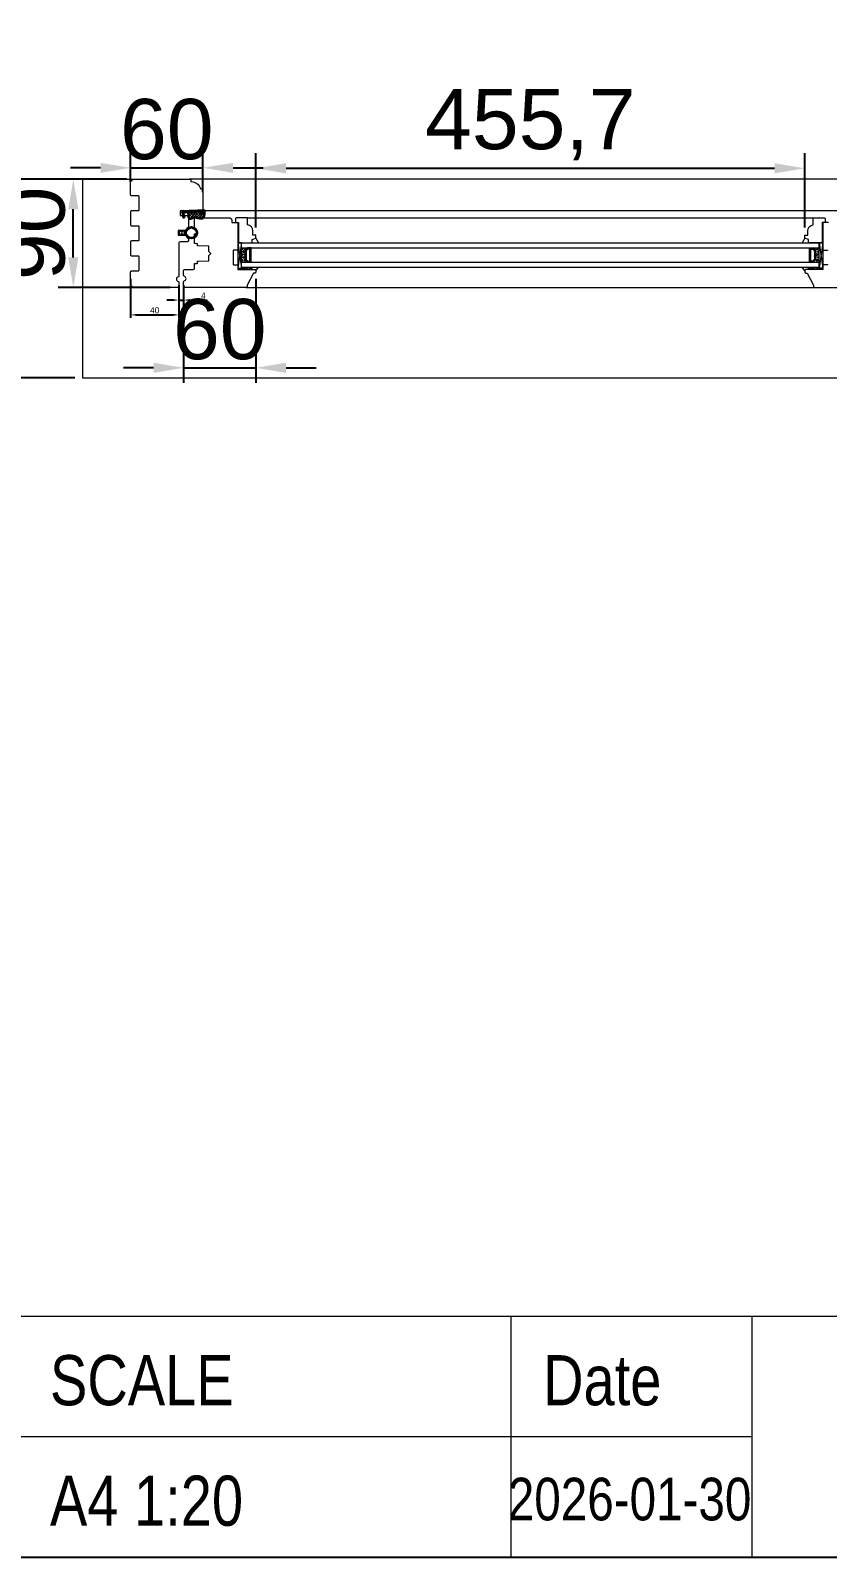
# Model space of a CAD drawing. Header units: millimetres. Extents: x 0 to 182016, y 11 to 3710.
# Drawn here: x 68936 to 69597, y 11 to 1278 of the extents above; entities that cross this region are included whole.
import ezdxf

# ---------------------------------------------------------------- set-up
doc = ezdxf.new("R2010")
doc.units = ezdxf.units.MM
for name, color, linetype, lineweight in [('Matmenys', 10, 'Continuous', 20), ('OTHER', 251, 'Continuous', 13), ('Stakta', 7, 'Continuous', 25), ('Testinės profilio linijos', 7, 'Continuous', 5)]:
    doc.layers.add(name, color=color, linetype=linetype, lineweight=lineweight)
doc.styles.get("Standard").update_dxf_attribs({"font": 'arial.ttf'})
doc.dimstyles.new('2', dxfattribs={"dimscale": 2, "dimtxt": 2.5, "dimasz": 2.5, "dimexe": 1.25, "dimexo": 0.625, "dimtad": 1, "dimtxsty": 'Standard', "dimcen": 2.5, "dimadec": 0, "dimazin": 0, "dimtfac": 1, "dimtmove": 0, "dimatfit": 3, "dimfxl": 1, "dimarcsym": 0})
doc.dimstyles.new('Padidinti matmenys', dxfattribs={"dimscale": 10, "dimtxt": 5, "dimasz": 2.5, "dimexe": 1.25, "dimexo": 0.625, "dimtad": 1, "dimdec": 1, "dimtxsty": 'Standard', "dimcen": 2.5, "dimadec": 0, "dimazin": 0, "dimtfac": 1, "dimtdec": 1, "dimtmove": 0, "dimatfit": 3, "dimfxl": 1, "dimarcsym": 0})

# ---------------------------------------------------------------- blocks, each defined once
blk = doc.blocks.new('Date')
at = {"lineweight": 0, "width": 0.8}
blk.add_text('2026-01-30', height=35.38, dxfattribs=at).set_placement((4937.1, 20113.7))
blk = doc.blocks.new('*D1614')
at = {"layer": 'Defpoints', "color": 0, "transparency": 16777216}
for p in [(69018.7, 1073.3), (69058.7, 1067.8), (69058.7, 1042.1)]:
    blk.add_point(p, dxfattribs=at)
at = {"layer": 'Matmenys', "color": 0, "lineweight": -2, "transparency": 16777216}
for p, q in [((69018.7, 1072.1), (69018.7, 1039.6)), ((69058.7, 1066.6), (69058.7, 1039.6)), ((69023.7, 1042.1), (69053.7, 1042.1))]:
    blk.add_line(p, q, dxfattribs=at)
at = {"layer": 'Matmenys', "color": 0, "transparency": 16777216}
for points in [[(69023.7, 1043), (69023.7, 1041.3), (69018.7, 1042.1)], [(69053.7, 1043), (69053.7, 1041.3), (69058.7, 1042.1)]]:
    blk.add_solid(points, dxfattribs=at)
at = {"layer": 'Matmenys', "color": 0, "lineweight": 5, "transparency": 16777216, "insert": (69038.7, 1045.9), "char_height": 5, "attachment_point": 5}
blk.add_mtext('40', dxfattribs=at)
blk = doc.blocks.new('*D1615')
at = {"color": 0, "lineweight": -2, "transparency": 16777216}
for p, q in [((69018.7, 1152.6), (69018.7, 1176.7)), ((69078.7, 1144.1), (69078.7, 1176.7)), ((68993.7, 1164.2), (68968.7, 1164.2)), ((69018.7, 1164.2), (69078.7, 1164.2)), ((69103.7, 1164.2), (69128.7, 1164.2))]:
    blk.add_line(p, q, dxfattribs=at)
at = {"color": 0, "transparency": 16777216}
for points in [[(68993.7, 1168.3), (68993.7, 1160), (69018.7, 1164.2)], [(69103.7, 1168.3), (69103.7, 1160), (69078.7, 1164.2)]]:
    blk.add_solid(points, dxfattribs=at)
at = {"layer": 'Defpoints', "color": 0, "transparency": 16777216}
for p in [(69078.7, 1164.2), (69018.7, 1146.3), (69078.7, 1137.8)]:
    blk.add_point(p, dxfattribs=at)
at = {"color": 0, "lineweight": 5, "transparency": 16777216, "insert": (69048.7, 1196), "char_height": 50, "attachment_point": 5}
blk.add_mtext('60', dxfattribs=at)
blk = doc.blocks.new('*D1616')
at = {"color": 0, "lineweight": -2, "transparency": 16777216}
for p, q in [((69122.7, 1072.1), (69122.7, 985.7)), ((69062.7, 1061.8), (69062.7, 985.7)), ((69037.7, 998.2), (69012.7, 998.2)), ((69062.7, 998.2), (69122.7, 998.2)), ((69147.7, 998.2), (69172.7, 998.2))]:
    blk.add_line(p, q, dxfattribs=at)
at = {"color": 0, "transparency": 16777216}
for points in [[(69037.7, 1002.4), (69037.7, 994), (69062.7, 998.2)], [(69147.7, 1002.4), (69147.7, 994), (69122.7, 998.2)]]:
    blk.add_solid(points, dxfattribs=at)
at = {"layer": 'Defpoints', "color": 0, "transparency": 16777216}
for p in [(69122.7, 1078.3), (69062.7, 1068.1), (69122.7, 998.2)]:
    blk.add_point(p, dxfattribs=at)
at = {"color": 0, "lineweight": 5, "transparency": 16777216, "insert": (69092.7, 1030), "char_height": 50, "attachment_point": 5}
blk.add_mtext('60', dxfattribs=at)
blk = doc.blocks.new('*D1617')
at = {"color": 0, "lineweight": -2, "transparency": 16777216}
for p, q in [((69015.4, 1154.8), (68958.6, 1154.8)), ((68971.1, 1089.8), (68971.1, 1129.8)), ((69051.4, 1064.8), (68958.6, 1064.8))]:
    blk.add_line(p, q, dxfattribs=at)
at = {"color": 0, "transparency": 16777216}
for points in [[(68966.9, 1129.8), (68975.3, 1129.8), (68971.1, 1154.8)], [(68966.9, 1089.8), (68975.3, 1089.8), (68971.1, 1064.8)]]:
    blk.add_solid(points, dxfattribs=at)
at = {"layer": 'Defpoints', "color": 0, "transparency": 16777216}
for p in [(68971.1, 1154.8), (69021.7, 1154.8), (69057.7, 1064.8)]:
    blk.add_point(p, dxfattribs=at)
at = {"color": 0, "lineweight": 5, "transparency": 16777216, "insert": (68939.3, 1109.8), "char_height": 50, "attachment_point": 5, "rotation": 90}
blk.add_mtext('90', dxfattribs=at)
blk = doc.blocks.new('*D1618')
at = {"layer": 'Defpoints', "color": 0, "transparency": 16777216}
for p in [(69058.7, 1067.8), (69062.7, 1068.1), (69062.7, 1054.4)]:
    blk.add_point(p, dxfattribs=at)
at = {"layer": 'Matmenys', "color": 0, "lineweight": -2, "transparency": 16777216}
for p, q in [((69058.7, 1066.6), (69058.7, 1051.9)), ((69062.7, 1066.8), (69062.7, 1051.9)), ((69053.7, 1054.4), (69048.7, 1054.4)), ((69058.7, 1054.4), (69062.7, 1054.4)), ((69067.7, 1054.4), (69082.1, 1054.4))]:
    blk.add_line(p, q, dxfattribs=at)
at = {"layer": 'Matmenys', "color": 0, "transparency": 16777216}
for points in [[(69053.7, 1055.3), (69053.7, 1053.6), (69058.7, 1054.4)], [(69067.7, 1055.3), (69067.7, 1053.6), (69062.7, 1054.4)]]:
    blk.add_solid(points, dxfattribs=at)
at = {"layer": 'Matmenys', "color": 0, "lineweight": 5, "transparency": 16777216, "insert": (69079.1, 1058.2), "char_height": 5, "attachment_point": 5}
blk.add_mtext('4', dxfattribs=at)
blk = doc.blocks.new('*D2054')
at = {"color": 0, "lineweight": -2, "transparency": 16777216}
for p, q in [((68972.4, 1154.8), (68891.7, 1154.8)), ((68904.2, 1129.8), (68904.2, 1014.8)), ((68972.4, 989.8), (68891.7, 989.8))]:
    blk.add_line(p, q, dxfattribs=at)
at = {"color": 0, "transparency": 16777216}
for points in [[(68900, 1129.8), (68908.4, 1129.8), (68904.2, 1154.8)], [(68900, 1014.8), (68908.4, 1014.8), (68904.2, 989.8)]]:
    blk.add_solid(points, dxfattribs=at)
at = {"layer": 'Defpoints', "color": 0, "transparency": 16777216}
for p in [(68978.7, 1154.8), (68904.2, 989.8), (68978.7, 989.8)]:
    blk.add_point(p, dxfattribs=at)
at = {"color": 0, "lineweight": 5, "transparency": 16777216, "insert": (68872.4, 1072.3), "char_height": 50, "attachment_point": 5, "rotation": 90}
blk.add_mtext('165', dxfattribs=at)
blk = doc.blocks.new('*D1632')
at = {"color": 0, "lineweight": -2, "transparency": 16777216}
for p, q in [((69122.7, 1114.6), (69122.7, 1176.3)), ((69578.3, 1114.6), (69578.3, 1176.3)), ((69147.7, 1163.8), (69553.3, 1163.8))]:
    blk.add_line(p, q, dxfattribs=at)
at = {"color": 0, "transparency": 16777216}
for points in [[(69147.7, 1168), (69147.7, 1159.6), (69122.7, 1163.8)], [(69553.3, 1168), (69553.3, 1159.6), (69578.3, 1163.8)]]:
    blk.add_solid(points, dxfattribs=at)
at = {"layer": 'Defpoints', "color": 0, "transparency": 16777216}
for p in [(69578.3, 1163.8), (69122.7, 1108.3), (69578.3, 1108.3)]:
    blk.add_point(p, dxfattribs=at)
at = {"color": 0, "lineweight": 5, "transparency": 16777216, "insert": (69350.5, 1200), "char_height": 50, "attachment_point": 5}
blk.add_mtext('455,7', dxfattribs=at)

msp = doc.modelspace()

# ---------------------------------------------------------------- hatches: boundary and pattern name
at = {"lineweight": 0}
h = msp.add_hatch(dxfattribs=at)
h.set_pattern_fill('HEX', color=256, scale=0.25, angle=90, style=0)
h.set_pattern_definition([(90, (50763.421, -11821.5974), (1.374815, -4e-16), [0.79375, -1.5875]), (330, (50763.421, -11821.5974), (-0.6874075, -1.190624716), [0.79375, -1.5875]), (30, (50763.421, -11820.8036), (0.6874075, -1.190624716), [0.79375, -1.5875])])
h.paths.add_polyline_path([(69110.6920825, 1085.8109378), (69115.6920825, 1085.8109378), (69113.6920825, 1087.8109378), (69113.6920825, 1095.8109378), (69115.6920825, 1097.8109378), (69110.6920825, 1097.8116468)])
h = msp.add_hatch(dxfattribs=at)
h.set_pattern_fill('JIS_WOOD', color=256, angle=90, style=0)
h.set_pattern_definition([(45, (50763.42106, -11821.59735), (0.5, -0.5), [])])
h.paths.add_polyline_path([(69113.6920825, 1095.8109378), (69113.6920825, 1087.8109378), (69115.6920825, 1085.8109378), (69118.6920825, 1085.8109378), (69118.7098159, 1097.8475204), (69115.6920825, 1097.8109378)])
h.paths.add_polyline_path([(69114.6920825, 1088.2251513), (69114.6920825, 1095.3967242), (69116.1062961, 1096.8109378), (69117.6920825, 1096.8109378), (69117.6920825, 1086.8109378), (69116.1062961, 1086.8109378)], flags=16)
h = msp.add_hatch(dxfattribs=at)
h.set_pattern_fill('JIS_WOOD', color=256, angle=90, style=0)
h.set_pattern_definition([(45, (50839.57654, -11821.59735), (0.5, -0.5), [])])
h.paths.add_polyline_path([(69587.3476459, 1095.8109378), (69587.3476459, 1087.8109378), (69585.3476459, 1085.8109378), (69582.3476459, 1085.8109378), (69582.3299125, 1097.8475204), (69585.3476459, 1097.8109378)])
h.paths.add_polyline_path([(69586.3476459, 1088.2251513), (69586.3476459, 1095.3967242), (69584.9334323, 1096.8109378), (69583.3476459, 1096.8109378), (69583.3476459, 1086.8109378), (69584.9334323, 1086.8109378)], flags=16)
h = msp.add_hatch(dxfattribs=at)
h.set_pattern_fill('HEX', color=256, scale=0.25, angle=90, style=0)
h.set_pattern_definition([(90, (50839.5765, -11821.5974), (1.374815, -4e-16), [0.79375, -1.5875]), (330, (50839.5765, -11821.5974), (-0.6874075, -1.190624716), [0.79375, -1.5875]), (30, (50839.5765, -11820.8036), (0.6874075, -1.190624716), [0.79375, -1.5875])])
h.paths.add_polyline_path([(69590.3476459, 1085.8109378), (69585.3476459, 1085.8109378), (69587.3476459, 1087.8109378), (69587.3476459, 1095.8109378), (69585.3476459, 1097.8109378), (69590.3476459, 1097.8116468)])
at = {"lineweight": 0, "ltscale": 0.5}
h = msp.add_hatch(dxfattribs=at)
h.set_pattern_fill('ANSI37', color=256, scale=0.5, angle=90, style=0)
h.set_pattern_definition([(135, (69107.1921, 1079.8116), (-1.12253, -1.12253), []), (225, (69107.1921, 1079.8116), (1.12253, -1.12253), [])])
h.paths.add_polyline_path([(69119.6920825, 1081.8116468), (69110.6920825, 1081.8116468), (69110.6920825, 1079.8116468), (69119.6920825, 1079.8116468)])
h = msp.add_hatch(dxfattribs=at)
h.set_pattern_fill('ANSI37', color=256, scale=0.5, angle=90, style=0)
h.set_pattern_definition([(135, (69183.3476, 1079.8116), (-1.122532, -1.122532), []), (225, (69183.3476, 1079.8116), (1.122532, -1.122532), [])])
h.paths.add_polyline_path([(69581.3476459, 1081.8116468), (69590.3476459, 1081.8116468), (69590.3476459, 1079.8116468), (69581.3476459, 1079.8116468)])
at = {"layer": 'Matmenys'}
h = msp.add_hatch(dxfattribs=at)
h.set_pattern_fill('ANSI37', color=252, scale=0.5, angle=-180, style=0)
h.set_pattern_definition([(225, (-86850.2977, -1098353.8803), (1.1225320151, -1.1225320151), []), (315, (-86850.2977, -1098353.8803), (1.1225320151, 1.1225320151), [])])
edge = h.paths.add_edge_path()
edge.add_arc((69076.7779307, 1127.9313767), 0.1, 363.5893456117, 453.5893456117, ccw=False)
edge.add_line((69076.8777345, 1127.9376372), (69076.9748177, 1126.3899514))
edge.add_arc((69077.2243273, 1126.4056027), 0.25, 183.5893456117, 363.5893456117)
edge.add_line((69077.4738369, 1126.4212539), (69077.3454512, 1128.4679588))
edge.add_arc((69077.2456474, 1128.4616983), 0.1, 363.5893456117, 453.589345619)
edge.add_line((69077.2393869, 1128.5615022), (69077.234642, 1128.6371452))
edge.add_line((69077.234642, 1128.6371452), (69079.2164429, 1128.7614595))
edge.add_spline(control_points=[(69079.2164429, 1128.7614595), (69079.2956013, 1128.7496572), (69079.365593, 1128.7384817), (69079.4493438, 1128.7166877), (69079.4729081, 1128.7073019), (69079.4967911, 1128.694607), (69079.5048508, 1128.6883578), (69079.5293386, 1128.662769), (69079.5482315, 1128.633532), (69079.5819348, 1128.5292122), (69079.5950567, 1128.45628), (69079.6147589, 1128.2032969), (69079.6042606, 1127.9894628), (69079.5849324, 1127.5469844), (69079.5804571, 1127.3276555), (69079.5793809, 1126.9077646), (69079.5824129, 1126.7046785), (69079.5951233, 1126.1144711), (69079.6082997, 1125.746421), (69079.608038, 1124.9932396), (69079.5895417, 1124.6164897), (69079.4863554, 1124.0233853), (69079.4264613, 1123.7958143), (69079.2734257, 1123.3987131), (69079.1906763, 1123.2269254), (69078.9866761, 1122.8857577), (69078.8665613, 1122.719555), (69078.5991162, 1122.4283953), (69078.4514426, 1122.3048153), (69078.170258, 1122.1450966), (69078.0349618, 1122.0975426), (69077.7336629, 1122.0379377), (69077.5700629, 1122.0272343), (69076.9854661, 1122.0409782), (69076.5215505, 1122.1357324), (69075.6290544, 1122.3074747), (69075.2019742, 1122.3911693), (69074.1236256, 1122.6023556), (69073.465575, 1122.7360897), (69072.4724731, 1122.8610157), (69072.1688719, 1122.8915096), (69071.5468283, 1122.915845), (69071.2309243, 1122.9083043), (69070.681716, 1122.8234199), (69070.4456326, 1122.7620813), (69070.0449812, 1122.589621), (69069.8863487, 1122.4947725), (69069.5876899, 1122.3105041), (69069.4462327, 1122.2206466), (69069.1444498, 1122.0645635), (69068.9793971, 1121.9945934), (69068.6142753, 1121.8748621), (69068.4133252, 1121.8318596), (69068.0739086, 1121.8079609), (69067.9319231, 1121.8211667), (69067.7367025, 1121.881206), (69067.6713747, 1121.9179461), (69067.5446513, 1122.0264953), (69067.4854735, 1122.0985614), (69067.3283959, 1122.362649), (69067.2468962, 1122.6037573), (69067.1302789, 1123.1541683), (69067.0937474, 1123.4623634), (69067.0404759, 1124.0585812), (69067.0212535, 1124.3461322), (69066.977894, 1124.876622), (69066.9557578, 1125.1248805), (69066.9195435, 1125.5296828), (69066.9054571, 1125.6870861), (69066.877335, 1126.0110185), (69066.8622989, 1126.1893357), (69066.7940139, 1126.4922028), (69066.7583789, 1126.6100248), (69066.6627822, 1126.8225036), (69066.6096352, 1126.9164184), (69066.4909945, 1127.0616121), (69066.4353723, 1127.1166303), (69066.311605, 1127.2057222), (69066.247978, 1127.2386016), (69066.1291139, 1127.2867698), (69066.0720369, 1127.303651), (69065.9714565, 1127.3295949), (69065.9270609, 1127.3393125), (69065.8860646, 1127.3483485)], knot_values=[0, 0, 0, 0, 0.2245066002, 0.2245066002, 0.377043448, 0.377043448, 0.5295802957, 0.5295802957, 0.8082977366, 0.8082977366, 1.0870151774, 1.0870151774, 1.6244414062, 1.6244414062, 2.161867635, 2.161867635, 2.6992938638, 2.6992938638, 3.7741463214, 3.7741463214, 5.0334406395, 5.0334406395, 5.8656302806, 5.8656302806, 6.5060139406, 6.5060139406, 7.1463976006, 7.1463976006, 7.7996240151, 7.7996240151, 8.3563201169, 8.3563201169, 8.9130162187, 8.9130162187, 10.239934143, 10.239934143, 11.5668520673, 11.5668520673, 13.5970761059, 13.5970761059, 14.4582175179, 14.4582175179, 15.3193589298, 15.3193589298, 15.9856015553, 15.9856015553, 16.5061017172, 16.5061017172, 17.0266018791, 17.0266018791, 17.547102041, 17.547102041, 18.1672448488, 18.1672448488, 18.7176261004, 18.7176261004, 19.1465766047, 19.1465766047, 19.5755271091, 19.5755271091, 20.3898249977, 20.3898249977, 21.2041228863, 21.2041228863, 21.9655448497, 21.9655448497, 22.7269668131, 22.7269668131, 23.2229068178, 23.2229068178, 23.7188468224, 23.7188468224, 24.0184411081, 24.0184411081, 24.2549295987, 24.2549295987, 24.4119994701, 24.4119994701, 24.5501072405, 24.5501072405, 24.6882150108, 24.6882150108, 24.8099116426, 24.8099116426, 24.8099116426, 24.8099116426], degree=3, periodic=0)
edge.add_line((69065.8860646, 1127.3483485), (69076.7716702, 1128.0311805))

# ---------------------------------------------------------------- linework, layer by layer
at = {"lineweight": 5}
for p, q in [((68978.6920821, 1154.8116468), (68978.6920821, 989.8116468)), ((68978.6920821, 1154.8116468), (69021.6920825, 1154.8116468)), ((68978.6920821, 989.8116468), (70943.6587732, 989.8116468))]:
    msp.add_line(p, q, dxfattribs=at)
for p, q in [((69062.2841956, 1128.6252267), (69061.2538543, 1127.558762)), ((69061.9379051, 1127.1006884), (69076.7716702, 1128.0311805)), ((69063.0318362, 1128.6721247), (69061.981123, 1127.6043821)), ((69061.981123, 1127.6043821), (69077.2393869, 1128.5615022)), ((69062.2841956, 1128.6252267), (69063.0318362, 1128.6721247)), ((69076.8777345, 1127.9376372), (69076.9748177, 1126.3899514)), ((69077.2393869, 1128.5615022), (69077.234642, 1128.6371452)), ((69077.3454512, 1128.4679588), (69077.4738369, 1126.4212539)), ((69061.2538543, 1127.558762), (69061.2851567, 1127.0597428)), ((69061.2851567, 1127.0597428), (69061.4324426, 1127.0689818)), ((69061.4324426, 1127.0689818), (69062.4158892, 1122.7218913)), ((69061.9379051, 1127.1006884), (69062.1750999, 1126.0522252)), ((69062.1750999, 1126.0522252), (69062.6627759, 1126.1625526)), ((69062.4158892, 1122.7218913), (69063.3912411, 1122.9425461)), ((69062.6627759, 1126.1625526), (69063.3912411, 1122.9425461))]:
    msp.add_line(p, q)
at = {"color": 1}
for p, q in [((69079.2606831, 1129.0581796), (69063.9358677, 1128.0968849)), ((69079.2164429, 1128.7614595), (69063.9814981, 1127.8058022)), ((69065.8214918, 1127.0553803), (69064.0610405, 1126.9449507))]:
    msp.add_line(p, q, dxfattribs=at)
at = {"lineweight": 9}
for p, q in [((69115.6920825, 1122.8116468), (69585.3476459, 1122.8116468)), ((69110.6921676, 1101.8116468), (69590.3475608, 1101.8116468)), ((69110.6921676, 1097.8116468), (69590.3475608, 1097.8116468)), ((69110.6921676, 1085.8116468), (69590.3475608, 1085.8116468)), ((69110.6921676, 1081.8116468), (69590.3475608, 1081.8116468))]:
    msp.add_line(p, q, dxfattribs=at)
at = {"lineweight": 0}
for p, q in [((69122.6920825, 1105.8116468), (69124.9787476, 1101.8116468)), ((69578.3476459, 1105.8116468), (69576.0609808, 1101.8116468)), ((69110.6920825, 1101.8109378), (69107.6920825, 1080.8109378)), ((69107.6920825, 1101.8109378), (69110.6920825, 1080.8109378)), ((69590.3476459, 1101.8109378), (69593.3476459, 1080.8109378)), ((69593.3476459, 1101.8109378), (69590.3476459, 1080.8109378)), ((69119.6920825, 1079.8116468), (69119.6920825, 1081.8116468)), ((69122.6920825, 1078.8116468), (69124.9787476, 1081.8116468)), ((69578.3476459, 1078.8116468), (69576.0609808, 1081.8116468)), ((69581.3476459, 1079.8116468), (69581.3476459, 1081.8116468)), ((69590.3476459, 1079.8116468), (69590.3476459, 1082.8116468)), ((72507.8202179, 210.9357406), (68807.3599335, 210.9357406)), ((69334.3015707, 210.9357406), (69334.3015707, 10.9108603)), ((69534.3264509, 210.9357406), (69534.3264509, 10.9108603)), ((69534.3264509, 110.9233004), (68807.3599335, 110.9233004))]:
    msp.add_line(p, q, dxfattribs=at)
msp.add_lwpolyline([(72507.8202179, 3710.4502728), (72507.8202179, 10.9108603), (67008.5048751, 10.9108603), (67008.5048751, 3710.4502728)], close=True)
for points in [[(69115.6920825, 1116.8116468), (69115.6920825, 1122.8116468), (69106.6920825, 1122.8116468, 0.4142135624), (69105.6920825, 1121.8116468), (69105.6920825, 1118.8116468), (69108.1920825, 1118.8116468), (69108.1920825, 1101.8116468), (69119.6920825, 1101.8116468), (69119.6920825, 1104.8116468), (69122.6920825, 1105.8116468), (69122.6920825, 1108.3116468), (69120.1920825, 1108.3116468), (69120.1920825, 1111.8367097, 0.3851703882), (69115.6920825, 1116.8116468)], [(69585.3476459, 1116.8116468), (69585.3476459, 1122.8116468), (69594.3476459, 1122.8116468, -0.4142135624), (69595.3476459, 1121.8116468), (69595.3476459, 1118.8116468), (69592.8476459, 1118.8116468), (69592.8476459, 1101.8116468), (69581.3476459, 1101.8116468), (69581.3476459, 1104.8116468), (69578.3476459, 1105.8116468), (69578.3476459, 1108.3116468), (69580.8476459, 1108.3116468), (69580.8476459, 1111.8367097, -0.3851703882), (69585.3476459, 1116.8116468)]]:
    msp.add_lwpolyline(points, format="xyb", dxfattribs=at)
for points in [[(69107.6920825, 1101.8109378), (69107.6920825, 1080.8109378), (69110.6920825, 1080.8109378), (69110.6920825, 1101.8109378)], [(69113.6920825, 1095.8109378), (69113.6920825, 1087.8109378), (69115.6920825, 1085.8109378), (69118.6920825, 1085.8109378), (69118.6920825, 1097.8109378), (69115.6920825, 1097.8109378)], [(69114.6920825, 1095.3967242), (69114.6920825, 1088.2251513), (69116.1062961, 1086.8109378), (69117.6920825, 1086.8109378), (69117.6920825, 1096.8109378), (69116.1062961, 1096.8109378)], [(69587.3476459, 1095.8109378), (69587.3476459, 1087.8109378), (69585.3476459, 1085.8109378), (69582.3476459, 1085.8109378), (69582.3476459, 1097.8109378), (69585.3476459, 1097.8109378)], [(69586.3476459, 1095.3967242), (69586.3476459, 1088.2251513), (69584.9334323, 1086.8109378), (69583.3476459, 1086.8109378), (69583.3476459, 1096.8109378), (69584.9334323, 1096.8109378)], [(69593.3476459, 1101.8109378), (69593.3476459, 1080.8109378), (69590.3476459, 1080.8109378), (69590.3476459, 1101.8109378)]]:
    msp.add_lwpolyline(points, close=True, dxfattribs=at)
at = {"color": 18, "linetype": 'ByBlock', "true_color": 0x000000}
for radius in [4.85, 4.25]:
    msp.add_circle((69069.0845966, 1110.3105813), radius, dxfattribs=at)
for centre, radius, start, end in [((69076.7779307, 1127.9313767), 0.1, 3.5893456092, 93.5893456123), ((69077.2456474, 1128.4616983), 0.1, 3.5893456092, 93.5893456123), ((69077.2243273, 1126.4056027), 0.25, 183.5893456092, 3.5893456092)]:
    msp.add_arc(centre, radius, start, end)
at = {"color": 1}
msp.add_spline([(69079.2606831, 1129.0581796), (69079.6221834, 1128.9676829), (69079.8917243, 1127.6938244), (69079.403335, 1123.0014514), (69078.3601372, 1121.9114451), (69076.1966654, 1121.8928287), (69074.4986255, 1122.2232026), (69072.3331847, 1122.570119), (69070.296463, 1122.3706902), (69069.4682182, 1121.8945212), (69067.6136781, 1121.6142579), (69066.7212322, 1124.3264364), (69066.5940646, 1125.805312), (69066.4760933, 1126.4925799), (69066.1738876, 1126.9344652), (69065.8214918, 1127.0553803)], degree=3, dxfattribs=at)
msp.add_open_spline([(69079.2164429, 1128.7614595), (69079.2956013, 1128.7496572), (69079.365593, 1128.7384817), (69079.4493438, 1128.7166877), (69079.4729081, 1128.7073019), (69079.4967911, 1128.694607), (69079.5048508, 1128.6883578), (69079.5293386, 1128.662769), (69079.5482315, 1128.633532), (69079.5819348, 1128.5292122), (69079.5950567, 1128.45628), (69079.6147589, 1128.2032969), (69079.6042606, 1127.9894628), (69079.5849324, 1127.5469844), (69079.5804571, 1127.3276555), (69079.5793809, 1126.9077646), (69079.5824129, 1126.7046785), (69079.5951233, 1126.1144711), (69079.6082997, 1125.746421), (69079.608038, 1124.9932396), (69079.5895417, 1124.6164897), (69079.4863554, 1124.0233853), (69079.4264613, 1123.7958143), (69079.2734257, 1123.3987131), (69079.1906763, 1123.2269254), (69078.9866761, 1122.8857577), (69078.8665613, 1122.719555), (69078.5991162, 1122.4283953), (69078.4514426, 1122.3048153), (69078.170258, 1122.1450966), (69078.0349618, 1122.0975426), (69077.7336629, 1122.0379377), (69077.5700629, 1122.0272343), (69076.9854661, 1122.0409782), (69076.5215505, 1122.1357324), (69075.6290544, 1122.3074747), (69075.2019742, 1122.3911693), (69074.1236256, 1122.6023556), (69073.465575, 1122.7360897), (69072.4724731, 1122.8610157), (69072.1688719, 1122.8915096), (69071.5468283, 1122.915845), (69071.2309243, 1122.9083043), (69070.681716, 1122.8234199), (69070.4456326, 1122.7620813), (69070.0449812, 1122.589621), (69069.8863487, 1122.4947725), (69069.5876899, 1122.3105041), (69069.4462327, 1122.2206466), (69069.1444498, 1122.0645635), (69068.9793971, 1121.9945934), (69068.6142753, 1121.8748621), (69068.4133252, 1121.8318596), (69068.0739086, 1121.8079609), (69067.9319231, 1121.8211667), (69067.7367025, 1121.881206), (69067.6713747, 1121.9179461), (69067.5446513, 1122.0264953), (69067.4854735, 1122.0985614), (69067.3283959, 1122.362649), (69067.2468962, 1122.6037573), (69067.1302789, 1123.1541683), (69067.0937474, 1123.4623634), (69067.0404759, 1124.0585812), (69067.0212535, 1124.3461322), (69066.977894, 1124.876622), (69066.9557578, 1125.1248805), (69066.9195435, 1125.5296828), (69066.9054571, 1125.6870861), (69066.877335, 1126.0110185), (69066.8622989, 1126.1893357), (69066.7940139, 1126.4922028), (69066.7583789, 1126.6100248), (69066.6627822, 1126.8225036), (69066.6096352, 1126.9164184), (69066.4909945, 1127.0616121), (69066.4353723, 1127.1166303), (69066.311605, 1127.2057222), (69066.247978, 1127.2386016), (69066.1291139, 1127.2867698), (69066.0720369, 1127.303651), (69065.9714565, 1127.3295949), (69065.9270609, 1127.3393125), (69065.8860646, 1127.3483485)], degree=3, knots=[0, 0, 0, 0, 0.2245066002, 0.2245066002, 0.377043448, 0.377043448, 0.5295802957, 0.5295802957, 0.8082977366, 0.8082977366, 1.0870151774, 1.0870151774, 1.6244414062, 1.6244414062, 2.161867635, 2.161867635, 2.6992938638, 2.6992938638, 3.7741463214, 3.7741463214, 5.0334406395, 5.0334406395, 5.8656302806, 5.8656302806, 6.5060139406, 6.5060139406, 7.1463976006, 7.1463976006, 7.7996240151, 7.7996240151, 8.3563201169, 8.3563201169, 8.9130162187, 8.9130162187, 10.239934143, 10.239934143, 11.5668520673, 11.5668520673, 13.5970761059, 13.5970761059, 14.4582175179, 14.4582175179, 15.3193589298, 15.3193589298, 15.9856015553, 15.9856015553, 16.5061017172, 16.5061017172, 17.0266018791, 17.0266018791, 17.547102041, 17.547102041, 18.1672448488, 18.1672448488, 18.7176261004, 18.7176261004, 19.1465766047, 19.1465766047, 19.5755271091, 19.5755271091, 20.3898249977, 20.3898249977, 21.2041228863, 21.2041228863, 21.9655448497, 21.9655448497, 22.7269668131, 22.7269668131, 23.2229068178, 23.2229068178, 23.7188468224, 23.7188468224, 24.0184411081, 24.0184411081, 24.2549295987, 24.2549295987, 24.4119994701, 24.4119994701, 24.5501072405, 24.5501072405, 24.6882150108, 24.6882150108, 24.8099116426, 24.8099116426, 24.8099116426, 24.8099116426], dxfattribs=at)
at = {"layer": 'OTHER'}
msp.add_lwpolyline([(69064.2813868, 1109.7005552), (69062.865478, 1109.7005552), (69062.865478, 1108.0552738), (69062.3397958, 1108.0552738), (69061.5964548, 1109.7005552), (69060.8038352, 1109.7005552), (69060.8038352, 1108.0552738), (69060.5849444, 1108.0552738), (69059.0820632, 1110.3105813), (69060.5849444, 1112.5658888), (69060.8038352, 1112.5658888), (69060.8038352, 1110.9206075), (69061.5964548, 1110.9206075), (69062.3397958, 1112.5658888), (69062.865478, 1112.5658888), (69062.865478, 1110.9206075), (69064.2813868, 1110.9206075)], dxfattribs=at)
at = {"layer": 'Stakta', "color": 18, "lineweight": 5, "true_color": 0x000000}
for points in [[(69066.6920825, 1115.1149884, -0.2720281141), (69066.4354689, 1114.6782241, 0.164173551), (69064.2867578, 1112.3105813), (69058.1920825, 1112.3105813), (69058.1920825, 1108.3105813), (69064.2867578, 1108.3105813, 0.164173551), (69066.4354689, 1105.9429385, -0.2720281141), (69066.6920825, 1105.5061742), (69066.6920825, 1103.872773, -0.4116598905), (69065.700809, 1102.8728111), (69059.683356, 1102.8202976, 0.4116598905), (69058.6920825, 1101.8203356), (69058.6920825, 1074.2611366, -0.3563939587), (69058.2920825, 1073.7712386, 0.8164965809), (69058.2920825, 1069.852055, -0.3563939587), (69058.6920825, 1069.3621571), (69058.6920825, 1066.3116468, -0.4142135624), (69057.1920825, 1064.8116468), (69021.6920821, 1064.8116468, -0.4142135624), (69018.6920821, 1067.8116468), (69018.6920821, 1077.8116468, -0.4142135624), (69019.6920821, 1078.8116468), (69025.1920821, 1078.8116468, 0.4142135624), (69025.6920821, 1079.3116468), (69025.6920821, 1090.3116468, 0.4142135624), (69025.1920821, 1090.8116468), (69019.8920821, 1090.8116468, -0.4142135624), (69018.8920821, 1091.8116468), (69018.8920821, 1102.8116468, -0.4142135624), (69019.8920821, 1103.8116468), (69025.1920821, 1103.8116468, 0.4142135624), (69025.6920821, 1104.3116468), (69025.6920821, 1115.3116468, 0.4142135624), (69025.1920821, 1115.8116468), (69019.8920821, 1115.8116468, -0.4142135624), (69018.8920821, 1116.8116468), (69018.8920821, 1127.8116468, -0.4142135624), (69019.8920821, 1128.8116468), (69025.1920821, 1128.8116468, 0.4142135624), (69025.6920821, 1129.3116468), (69025.6920821, 1140.3116468, 0.4142135624), (69025.1920821, 1140.8116468), (69019.6920821, 1140.8116468, -0.4142135624), (69018.6920821, 1141.8116468), (69018.6920821, 1151.8116468, -0.4142135624), (69021.6920821, 1154.8116468), (69067.6920825, 1154.8116468, -0.4142135624), (69068.6920825, 1153.8116468), (69068.6920825, 1153.1023202, 0.4001549105), (69068.9776171, 1152.8026691, -0.3090857966), (69076.6269278, 1147.0143859, 0.3199404334), (69076.9087509, 1146.809756), (69077.700809, 1146.8028438, -0.4116598905), (69078.6920825, 1145.8028819), (69078.6920825, 1129.9076805, -0.4116598905), (69077.700809, 1128.9077185), (69067.683356, 1128.8202976, 0.2023892741), (69066.9695254, 1128.5116468), (69059.6920825, 1128.5116468), (69059.6920825, 1124.5116468), (69066.6920825, 1124.5116468)], [(69074.1920825, 1085.2013535), (69074.1920825, 1086.2544751, -0.4091108014), (69074.6833563, 1086.7543989), (69083.3973182, 1086.9065017, 0.4091108014), (69083.6920825, 1087.206456), (69083.6920825, 1091.230276, -0.1989123674), (69083.8385291, 1091.5838294), (69085.1042145, 1092.8495148, 0.4142135624), (69085.1042145, 1093.2737789), (69083.8385291, 1094.5394643, -0.1989123674), (69083.6920825, 1094.8930177), (69083.6920825, 1098.9168377, 0.4091108014), (69083.3973182, 1099.216792), (69074.6833563, 1099.3688947, -0.4091108014), (69074.1920825, 1099.8688186), (69074.1920825, 1100.9219402, 0.4040262259), (69073.9025523, 1101.2217575), (69072.1746327, 1101.2820977, -0.4040262258), (69071.6920825, 1101.7817932), (69071.6920825, 1108.8621571, -0.3563939587), (69072.0920825, 1109.352055, 0.8164965809), (69072.0920825, 1113.2712386, -0.3563939587), (69071.6920825, 1113.7611366), (69071.6920825, 1121.8116468, -0.4142135624), (69072.6920825, 1122.8116468), (69100.6920825, 1122.8116468, -0.4142135624), (69102.6920825, 1120.8116468), (69102.6920825, 1119.1090402, 0.4116598905), (69102.9894645, 1118.8090516), (69107.1964458, 1118.7723379, -0.4116598905), (69107.6920825, 1118.2723569), (69107.6920825, 1096.3422099, -0.4116598905), (69107.1964458, 1095.842229), (69103.9894645, 1095.8142421, 0.4116598905), (69103.6920825, 1095.5142535), (69103.6920825, 1084.1090402, 0.4116598905), (69103.9894645, 1083.8090516), (69107.1964458, 1083.7810647, -0.4116598905), (69107.6920825, 1083.2810838), (69107.6920825, 1079.8116468), (69121.6920825, 1079.8116468, -0.4142135624), (69122.6920825, 1078.8116468), (69122.6920825, 1077.8204118, -0.4116598905), (69121.700809, 1076.8204499), (69120.6920825, 1076.8116468), (69115.4335144, 1066.9217186, 0.1227845609), (69115.3749882, 1066.6869828), (69115.3749882, 1065.8116468, -0.4142135624), (69114.3749882, 1064.8116468), (69063.6920825, 1064.8116468, -0.4142135624), (69062.6920825, 1065.8116468), (69062.6920825, 1069.8621571, -0.3563939587), (69063.0920825, 1070.352055, 0.8164965809), (69063.0920825, 1074.2712386, -0.3563939587), (69062.6920825, 1074.7611366), (69062.6920825, 1078.7417938, -0.4116598905), (69063.683356, 1079.7417557), (69070.700809, 1079.8029961, 0.4116598905), (69071.6920825, 1080.802958), (69071.6920825, 1084.3414835, -0.4040361542), (69072.1746327, 1084.8411959), (69073.9025523, 1084.9015362, 0.4040262258)]]:
    msp.add_lwpolyline(points, format="xyb", close=True, dxfattribs=at)
for points in [[(69598.0502639, 1118.8090516), (69593.8432826, 1118.7723379, 0.4116598905), (69593.3476459, 1118.2723569), (69593.3476459, 1096.3422099, 0.4116598905), (69593.8432826, 1095.842229), (69597.0502639, 1095.8142421, -0.4116598905), (69597.3476459, 1095.5142535)], [(69597.3476459, 1084.1090402, -0.4116598905), (69597.0502639, 1083.8090516), (69593.8432826, 1083.7810647, 0.4116598905), (69593.3476459, 1083.2810838), (69593.3476459, 1079.8116468), (69579.3476459, 1079.8116468, 0.4142135624), (69578.3476459, 1078.8116468), (69578.3476459, 1077.8204118, 0.4116598905), (69579.3389194, 1076.8204499), (69580.3476459, 1076.8116468), (69585.606214, 1066.9217186, -0.1227845609), (69585.6647402, 1066.6869828), (69585.6647402, 1065.8116468, 0.4142135624), (69586.6647402, 1064.8116468), (69637.3476459, 1064.8116468, 0.4142135624)]]:
    msp.add_lwpolyline(points, format="xyb", dxfattribs=at)
at = {"layer": 'Testinės profilio linijos', "lineweight": 5}
for p, q in [((70854.6587574, 1154.8116468), (69067.1920825, 1154.8116468)), ((69067.5605451, 1128.8116468), (69633.4791833, 1128.8116468)), ((69114.374968, 1064.8116468), (70807.9758456, 1064.8116468))]:
    msp.add_line(p, q, dxfattribs=at)

# ---------------------------------------------------------------- block references
at = {"color": 1}
msp.add_blockref('Date', (64394.711129, -20072.0125467), dxfattribs=at)

# ---------------------------------------------------------------- texts
at = {"lineweight": 0, "width": 0.8}
for s, p in [('SCALE', (68951.7014954, 137.2134153)), ('Date', (69361.0928724, 137.2134153)), ('A4 1:20', (68951.7014954, 37.2009752))]:
    msp.add_text(s, height=41.62239482, dxfattribs=at).set_placement(p)

# ---------------------------------------------------------------- dimensions: what is measured, and where the dimension line sits
at = {"color": 1, "lineweight": 5}
dim = msp.add_linear_dim(base=(69578.3476459, 1163.804424), p1=(69122.6920825, 1108.3116468), p2=(69578.3476459, 1108.3116468), dimstyle='Padidinti matmenys', dxfattribs=at)
dim.commit()
dim.dimension.update_dxf_attribs({"geometry": '*D1632', "text_midpoint": (69350.5198642, 1199.9998537)})
for base, p1, p2, angle, picture, middle in [((69078.6920825, 1164.178653), (69018.6920825, 1146.3116468), (69078.6920825, 1137.8116468), 180, '*D1615', (69048.6920825, 1164.178653)), ((68971.0946005, 1154.8116468), (69057.6920825, 1064.8116468), (69021.6920825, 1154.8116468), 90, '*D1617', (68971.0946005, 1109.8116468)), ((69122.6920825, 998.201914), (69062.6920825, 1068.0616468), (69122.6920825, 1078.3116468), 180, '*D1616', (69092.6920825, 998.201914))]:
    dim = msp.add_linear_dim(base=base, p1=p1, p2=p2, angle=angle, dimstyle='Padidinti matmenys', dxfattribs=at)
    dim.commit()
    dim.dimension.update_dxf_attribs({"geometry": picture, "text_midpoint": middle, "dimtype": 160})
dim = msp.add_linear_dim(base=(68904.1884047, 989.8116468), p1=(68978.6920821, 1154.8116468), p2=(68978.6920821, 989.8116468), angle=90, dimstyle='Padidinti matmenys', dxfattribs=at)
dim.commit()
dim.dimension.update_dxf_attribs({"geometry": '*D2054', "text_midpoint": (68872.4097553, 1072.3116468)})
at = {"layer": 'Matmenys', "lineweight": 5}
for base, p1, p2, picture, middle in [((69058.6920825, 1042.1287646), (69018.6920825, 1073.3116468), (69058.6920825, 1067.8116468), '*D1614', (69038.6920825, 1042.1287646)), ((69062.6920825, 1054.4191349), (69058.6920825, 1067.8116468), (69062.6920825, 1068.0616468), '*D1618', (69079.1129556, 1054.4191349))]:
    dim = msp.add_linear_dim(base=base, p1=p1, p2=p2, angle=180, dimstyle='2', override={"dimtmove": 0}, dxfattribs=at)
    dim.commit()
    dim.dimension.update_dxf_attribs({"geometry": picture, "text_midpoint": middle, "dimtype": 160})

doc.saveas('drawing.dxf')
